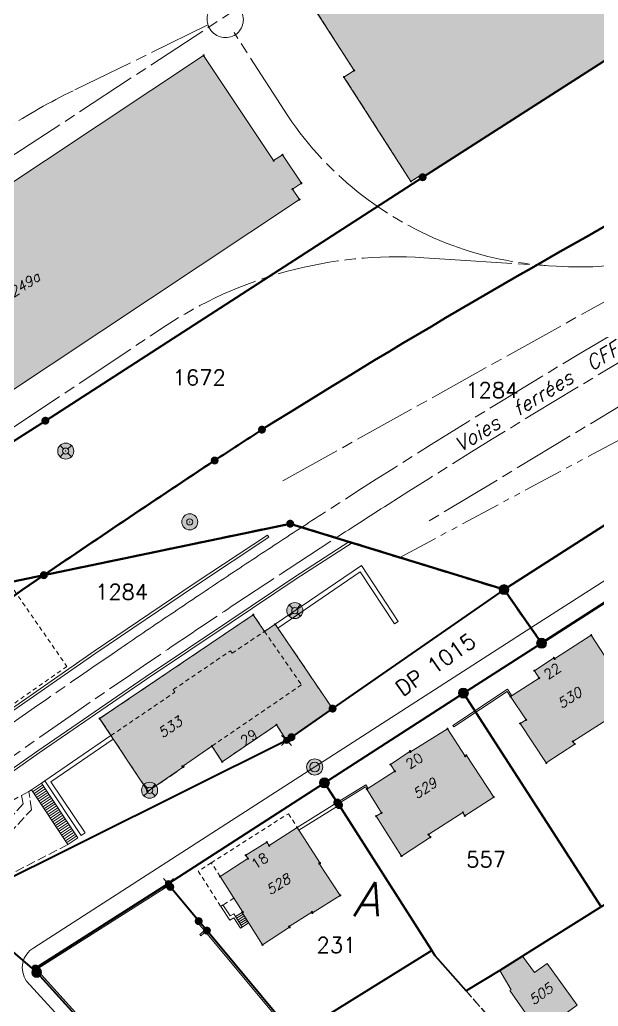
# Model space of a CAD drawing. Header units: metres. Extents: x 2513914 to 2544706, y 1140005 to 1171926.
# Drawn here: x 2515341.6 to 2515435, y 1146264.2 to 1146423.7 of the extents above; entities that cross this region are included whole.
import ezdxf
from ezdxf.enums import TextEntityAlignment as Align

# ---------------------------------------------------------------- set-up
doc = ezdxf.new("R2010")
doc.units = ezdxf.units.M
for name, pattern in [('MO_G', [2.5, 1.5, -1]), ('MO_I', [2, 1.5, -0.5]), ('MO_J', [1.2, 0.7, -0.5]), ('MO_L', [13.8, 10, -1, 1.8, -1]), ('MO_M', [11.5, 6.5, -1, 1, -1, 1, -1])]:
    doc.linetypes.add(name, pattern=pattern)
for name, color, linetype, lineweight in [('MO_AD_NO_POLICE', 7, 'Continuous', 20), ('MO_BF', 7, 'Continuous', 40), ('MO_BF_IMMEUBLE', 7, 'Continuous', 40), ('MO_BF_NUMERO', 7, 'Continuous', 40), ('MO_BF_PTS', 7, 'Continuous', 20), ('MO_CS_BAT', 7, 'Continuous', 20), ('MO_CS_BAT_DES', 7, 'Continuous', 20), ('MO_CS_BAT_NUM', 7, 'Continuous', 20), ('MO_CS_PTS', 7, 'Continuous', 20), ('MO_CS_RD_CHFER', 7, 'MO_I', 20), ('MO_CS_RD_ROUTE', 7, 'MO_I', 20), ('MO_CS_SV_CHAMP', 7, 'MO_I', 20), ('MO_CS_SV_JARDIN', 7, 'MO_I', 20), ('MO_NO_LIEU_DIT', 7, 'Continuous', 40), ('MO_ODL_BAT_DETAIL', 7, 'MO_J', 20), ('MO_ODL_CHAUSSEE_AV', 7, 'Continuous', 20), ('MO_ODL_COUVERT', 7, 'MO_J', 20), ('MO_ODL_ESCALIER', 7, 'Continuous', 20), ('MO_ODL_LIGNEHT', 7, 'MO_M', 20), ('MO_ODL_MUR', 7, 'Continuous', 20), ('MO_ODL_NOM', 7, 'Continuous', 20), ('MO_ODL_NOM_DE', 7, 'Continuous', 20), ('MO_ODL_QUAI_AV', 7, 'Continuous', 20), ('MO_ODL_SENTIER_AV', 7, 'MO_I', 20), ('MO_ODL_VOIEFERREE', 7, 'MO_L', 20), ('MO_PFP3', 7, 'Continuous', 20), ('MO_RPL', 7, 'MO_G', 40)]:
    doc.layers.add(name, color=color, linetype=linetype, lineweight=lineweight)
for name, color, linetype, lineweight, true_color in [('MO_BF_PTS_CA', 7, 'Continuous', 18, 0xffffff), ('MO_CS_BAT_HACH', 7, 'Continuous', 20, 0xa0a0a0), ('MO_PFP3_CA', 7, 'Continuous', 18, 0xffffff), ('MO_RPL_CA', 7, 'Continuous', 50, 0xffffff)]:
    doc.layers.add(name, color=color, linetype=linetype, lineweight=lineweight, true_color=true_color)
doc.styles.get("Standard").update_dxf_attribs({"font": 'simplex.shx'})

# ---------------------------------------------------------------- blocks, each defined once
blk = doc.blocks.new('AD')
at = {"layer": 'MO_AD_NO_POLICE'}
blk.add_attdef('NUMERO', text='', height=0.0016, dxfattribs=at).set_placement((0, 0), align=Align.MIDDLE_CENTER)
blk = doc.blocks.new('B_CS_BAT')
at = {"layer": 'MO_CS_BAT_DES', "oblique": 15, "flags": 1}
blk.add_attdef('DESIGNATION', text='', height=0.0016, dxfattribs=at).set_placement((0.00143, -0.00113), align=Align.MIDDLE_CENTER)
at = {"layer": 'MO_CS_BAT_NUM', "oblique": 15}
blk.add_attdef('NUMERO', text='', height=0.0016, dxfattribs=at).set_placement((0.00143, 0.00088), align=Align.MIDDLE_CENTER)
blk = doc.blocks.new('B_NO_LIEUDIT')
at = {"layer": 'MO_NO_LIEU_DIT', "oblique": 15}
blk.add_attdef('NOM', text='', height=0.0055, dxfattribs=at).set_placement((0, -0.00184), align=Align.BOTTOM_LEFT)
at = {"layer": 'MO_NO_LIEU_DIT', "oblique": 15, "flags": 1}
blk.add_attdef('NOMOBJET_DE', text='', height=0.0018, dxfattribs=at).set_placement((0, -0.00461), align=Align.MIDDLE_CENTER)
blk = doc.blocks.new('B_ODL_NOM')
at = {"layer": 'MO_ODL_NOM', "oblique": 15}
blk.add_attdef('NOM', text='', height=0.0023, dxfattribs=at).set_placement((0.00001, -0.00083), align=Align.BOTTOM_LEFT)
at = {"layer": 'MO_ODL_NOM_DE', "flags": 1}
blk.add_attdef('NOMOBJET_DE', text='', height=0.0018, dxfattribs=at).set_placement((0.00001, -0.00284), align=Align.MIDDLE_CENTER)
blk = doc.blocks.new('IMMEUBLE_NUM')
at = {"layer": 'MO_BF_IMMEUBLE', "flags": 1}
blk.add_attdef('IDENTDN', (-0.00003, 0.00289), '', height=0.0025, dxfattribs=at)
at = {"layer": 'MO_BF_NUMERO'}
blk.add_attdef('NUMERO', (-0.00003, -0.00011), '', height=0.0025, dxfattribs=at)
blk = doc.blocks.new('PFP3_BORNE')
at = {"layer": 'MO_PFP3_CA'}
h = blk.add_hatch(color=256, dxfattribs=at)
edge = h.paths.add_edge_path()
edge.add_arc((0, 0), 0.0013, 0, 360)
at = {"layer": 'MO_BF_PTS'}
blk.add_point((0, 0), dxfattribs=at)
at = {"layer": 'MO_PFP3', "linetype": 'Continuous'}
for radius in [0.0013, 0.0008]:
    blk.add_circle((0, 0), radius, dxfattribs=at)
blk = doc.blocks.new('PFP3_CHEVILLE')
at = {"layer": 'MO_PFP3_CA'}
h = blk.add_hatch(color=256, dxfattribs=at)
edge = h.paths.add_edge_path()
edge.add_arc((0, 0), 0.0013, 0, 360)
at = {"layer": 'MO_PFP3', "linetype": 'Continuous'}
for radius in [0.0013, 0.0005]:
    blk.add_circle((0, 0), radius, dxfattribs=at)
blk.add_point((0, 0), dxfattribs=at)
at = {"layer": 'MO_PFP3_CA'}
blk.add_circle((0, 0), 0.0005, dxfattribs=at)
blk = doc.blocks.new('PFP3_CROIX')
at = {"layer": 'MO_PFP3_CA'}
h = blk.add_hatch(color=256, dxfattribs=at)
edge = h.paths.add_edge_path()
edge.add_arc((0, 0), 0.0013, 0, 360)
at = {"layer": 'MO_BF_PTS', "linetype": 'Continuous'}
blk.add_point((0, 0), dxfattribs=at)
at = {"layer": 'MO_PFP3', "linetype": 'Continuous'}
for p, q in [((-0.00092, 0.00092), (-0.00035, 0.00035)), ((-0.00092, 0.00092), (-0.00035, 0.00035)), ((0.00035, 0.00035), (0.00092, 0.00092)), ((0.00035, 0.00035), (0.00081, 0.00081)), ((-0.00092, -0.00092), (-0.00035, -0.00035)), ((0.00035, -0.00035), (0.00092, -0.00092))]:
    blk.add_line(p, q, dxfattribs=at)
for radius in [0.0013, 0.0005]:
    blk.add_circle((0, 0), radius, dxfattribs=at)
at = {"layer": 'MO_PFP3_CA'}
blk.add_circle((0, 0), 0.0005, dxfattribs=at)
blk = doc.blocks.new('PTS_BF_BORNE')
at = {"layer": 'MO_BF_PTS_CA'}
h = blk.add_hatch(color=256, dxfattribs=at)
edge = h.paths.add_edge_path()
edge.add_arc((0, 0), 0.0008, 0, 360)
at = {"layer": 'MO_BF_PTS', "linetype": 'Continuous'}
blk.add_circle((0, 0), 0.0008, dxfattribs=at)
blk.add_point((0, 0), dxfattribs=at)
blk = doc.blocks.new('PTS_BF_CHEVILLE')
at = {"layer": 'MO_BF_PTS_CA'}
h = blk.add_hatch(color=256, dxfattribs=at)
edge = h.paths.add_edge_path()
edge.add_arc((0, 0), 0.0005, 0, 360)
at = {"layer": 'MO_BF_PTS', "linetype": 'Continuous'}
blk.add_circle((0, 0), 0.0005, dxfattribs=at)
blk.add_point((0, 0), dxfattribs=at)
blk = doc.blocks.new('PTS_BF_CROIX')
at = {"layer": 'MO_BF_PTS_CA'}
h = blk.add_hatch(color=256, dxfattribs=at)
edge = h.paths.add_edge_path()
edge.add_arc((0, 0), 0.0005, 0, 360)
at = {"layer": 'MO_BF_PTS', "linetype": 'Continuous'}
for p, q in [((-0.00081, 0.00081), (-0.00035, 0.00035)), ((0.00035, 0.00035), (0.00081, 0.00081)), ((-0.00081, -0.00081), (-0.00035, -0.00035)), ((0.00035, -0.00035), (0.00081, -0.00081))]:
    blk.add_line(p, q, dxfattribs=at)
blk.add_circle((0, 0), 0.0005, dxfattribs=at)
blk.add_point((0, 0), dxfattribs=at)
blk = doc.blocks.new('PTS_BF_NON_MATE_DEFINI')
at = {"layer": 'MO_BF_PTS_CA'}
h = blk.add_hatch(color=256, dxfattribs=at)
edge = h.paths.add_edge_path()
edge.add_arc((0, 0), 0.00065, 0, 360)
at = {"layer": 'MO_BF_PTS', "linetype": 'Continuous'}
for radius in [0.00015, 0.0001, 0.00005]:
    blk.add_circle((0, 0), radius, dxfattribs=at)
blk.add_point((0, 0), dxfattribs=at)
blk = doc.blocks.new('PTS_BF_NON_MATE_NONDEFINI')
at = {"layer": 'MO_BF_PTS_CA'}
h = blk.add_hatch(color=256, dxfattribs=at)
edge = h.paths.add_edge_path()
edge.add_arc((0, 0), 0.00065, 0, 360)
at = {"layer": 'MO_BF_PTS', "linetype": 'Continuous'}
blk.add_circle((0, 0), 0.0001, dxfattribs=at)
blk.add_point((0, 0), dxfattribs=at)
blk = doc.blocks.new('PTS_CS')
at = {"layer": 'MO_CS_PTS', "linetype": 'Continuous'}
blk.add_circle((0, 0), 0.0001, dxfattribs=at)
at = {"layer": 'MO_CS_PTS'}
blk.add_point((0, 0), dxfattribs=at)

msp = doc.modelspace()

# ---------------------------------------------------------------- hatches: boundary and pattern name
at = {"layer": 'MO_CS_BAT_HACH'}
for points in [[(2515395.6, 1146415.51), (2515393.95, 1146414.46), (2515404.77, 1146397.59), (2515406.41, 1146398.64), (2515406.66, 1146398.26), (2515444.94, 1146422.77), (2515432.09, 1146458.66), (2515387.57, 1146428.04)], [(2515386.76, 1146394.66), (2515385.65, 1146396.35), (2515387.06, 1146397.28), (2515384, 1146401.89), (2515382.59, 1146400.94), (2515371.28, 1146417.96), (2515328.68, 1146389.65), (2515328.39, 1146390.09), (2515321.14, 1146385.27), (2515321.44, 1146384.82), (2515307.04, 1146375.25), (2515322.53, 1146351.97)], [(2515420.85, 1146314.29), (2515425.48, 1146317.26), (2515424.7, 1146318.45), (2515427.87, 1146320.53), (2515427.97, 1146320.36), (2515433.88, 1146324.22), (2515436.76, 1146319.74), (2515436.91, 1146319.86), (2515441.36, 1146313.23), (2515436.68, 1146310.15), (2515436.41, 1146310.54), (2515430.92, 1146307.01), (2515431.22, 1146306.6), (2515426.63, 1146303.55), (2515422.39, 1146309.92), (2515423.37, 1146310.51)], [(2515418.13, 1146298.03), (2515413.47, 1146295.01), (2515413.14, 1146295.55), (2515407.62, 1146291.97), (2515407.9, 1146291.54), (2515403.23, 1146288.49), (2515399.14, 1146294.92), (2515400.03, 1146295.47), (2515397.63, 1146299.3), (2515402.18, 1146302.19), (2515401.44, 1146303.3), (2515404.62, 1146305.46), (2515404.68, 1146305.32), (2515410.68, 1146309.08), (2515413.51, 1146304.65), (2515413.72, 1146304.77)], [(2515393.35, 1146282.12), (2515388.85, 1146279.29), (2515388.78, 1146279.43), (2515385.09, 1146277.1), (2515385.17, 1146276.97), (2515380.77, 1146274.14), (2515377.49, 1146279.36), (2515377.62, 1146279.4), (2515373.94, 1146285.17), (2515378.44, 1146288.07), (2515378.07, 1146288.62), (2515381.49, 1146290.74), (2515381.88, 1146290.17), (2515386.4, 1146293.09), (2515390.08, 1146287.34), (2515389.96, 1146287.3)], [(2515419.14, 1146269.99), (2515422.78, 1146272.28), (2515424.73, 1146269.64), (2515426.79, 1146271.11), (2515431.63, 1146264.37), (2515428.17, 1146261.88), (2515428.87, 1146260.87), (2515426.2, 1146258.93), (2515420.73, 1146266.73), (2515420.93, 1146266.87)]]:
    msp.add_hatch(color=256, dxfattribs=at).paths.add_polyline_path(points)
h = msp.add_hatch(color=256, dxfattribs=at)
edge = h.paths.add_edge_path()
edge.add_line((2515384.68, 1146307.18), (2515383.05, 1146309.69))
edge.add_line((2515383.05, 1146309.69), (2515374.28, 1146303.75))
edge.add_line((2515374.28, 1146303.75), (2515372.62, 1146306.27))
edge.add_line((2515372.62, 1146306.27), (2515367.85, 1146302.98))
edge.add_line((2515367.85, 1146302.98), (2515368.02, 1146302.89))
edge.add_line((2515368.02, 1146302.89), (2515362.55, 1146299.13))
edge.add_line((2515362.55, 1146299.13), (2515362.29, 1146298.99))
edge.add_line((2515362.29, 1146298.99), (2515354.48, 1146310.72))
edge.add_line((2515354.48, 1146310.72), (2515379.29, 1146327.51))
edge.add_line((2515379.29, 1146327.51), (2515381.1, 1146324.82))
edge.add_line((2515381.1, 1146324.82), (2515382.85, 1146325.96))
edge.add_line((2515382.85, 1146325.96), (2515392.11, 1146312.33))
edge.add_line((2515392.11, 1146312.33), (2515385.46, 1146307.71))
edge.add_arc((2515385.02, 1146307.52), 0.48, -134.91, 23.3012, ccw=False)
edge.add_line((2515384.68, 1146307.18), (2515384.68, 1146307.18))

# ---------------------------------------------------------------- linework, layer by layer
at = {"layer": 'MO_BF', "flags": 128}
for points in [[(2515300.28, 1146301.78), (2515278.89, 1146315.18), (2515281.41, 1146317.1), (2515287.59, 1146321.81), (2515345.71, 1146358.89), (2515406.66, 1146398.26), (2515444.94, 1146422.77), (2515453.01, 1146402.69), (2515454.56, 1146400.48, 0.016294), (2515380.7, 1146357.44, 0.001277), (2515373.06, 1146352.45, 0.004422), (2515345.47, 1146333.91, 0.006118), (2515307.67, 1146307.33, 0.001689)], [(2515419.8, 1146331.58), (2515392.11, 1146312.33), (2515385.46, 1146307.71, -0.825886), (2515384.68, 1146307.18), (2515335.43, 1146282.65), (2515330.38, 1146281.65), (2515344.31, 1146269.66), (2515344.1, 1146270.36), (2515365.6, 1146284.04), (2515390.79, 1146300.32), (2515413.24, 1146314.83), (2515425.87, 1146322.91)]]:
    msp.add_lwpolyline(points, format="xyb", close=True, dxfattribs=at)
for points in [[(2515287.59, 1146321.81), (2515345.71, 1146358.89), (2515406.66, 1146398.26), (2515444.94, 1146422.77)], [(2515336.32, 1146261.57), (2515322, 1146277.33), (2515330.38, 1146281.65), (2515344.31, 1146269.66), (2515353.95, 1146258.97)]]:
    msp.add_lwpolyline(points, dxfattribs=at)
msp.add_lwpolyline([(2515461.32, 1146358.2), (2515419.8, 1146331.58), (2515392.11, 1146312.33), (2515385.46, 1146307.71, -0.825886), (2515384.68, 1146307.18), (2515335.43, 1146282.65), (2515330.38, 1146281.65), (2515329.83, 1146281.76), (2515320.58, 1146287.12), (2515320.39, 1146286.96), (2515312.85, 1146292.46), (2515312.98, 1146292.68), (2515306.28, 1146298.02), (2515300.28, 1146301.78, -0.001689), (2515307.67, 1146307.33, -0.006118), (2515345.47, 1146333.91, -0.004422), (2515373.06, 1146352.45, -0.001277), (2515380.7, 1146357.44, -0.016294), (2515454.56, 1146400.48)], format="xyb", dxfattribs=at)
for points in [[(2515470.53, 1146366.43), (2515472.31, 1146347.23), (2515467.09, 1146349.37), (2515438.2, 1146330.83), (2515425.87, 1146322.91), (2515419.8, 1146331.58), (2515461.32, 1146358.2)], [(2515438.2, 1146330.83), (2515460.69, 1146295.81), (2515449.91, 1146289.12), (2515435.51, 1146280.25), (2515413.24, 1146314.83), (2515425.87, 1146322.91)], [(2515427.43, 1146275.21), (2515422.78, 1146272.28), (2515419.14, 1146269.99), (2515413.67, 1146266.67), (2515408.69, 1146272.34), (2515408.16, 1146273.21), (2515393.15, 1146296.73), (2515392.87, 1146297.15), (2515390.79, 1146300.32), (2515413.24, 1146314.83), (2515435.51, 1146280.25)], [(2515408.16, 1146273.21), (2515388.09, 1146260.76), (2515386.57, 1146258.54), (2515385.09, 1146260.44), (2515371.8, 1146276.43), (2515370.48, 1146277.96), (2515365.89, 1146283.5), (2515365.6, 1146284.04), (2515390.79, 1146300.32), (2515392.87, 1146297.15), (2515393.15, 1146296.73)], [(2515371.8, 1146276.43), (2515370.48, 1146277.96), (2515365.89, 1146283.5), (2515365.6, 1146284.04), (2515344.1, 1146270.36), (2515344.31, 1146269.66), (2515353.95, 1146258.97), (2515354.61, 1146258.24), (2515364.28, 1146247.55), (2515365.92, 1146245.73), (2515386.57, 1146258.54), (2515385.09, 1146260.44)]]:
    msp.add_lwpolyline(points, close=True, dxfattribs=at)
at = {"layer": 'MO_CS_BAT', "flags": 128}
for points in [[(2515395.6, 1146415.51), (2515393.95, 1146414.46), (2515404.77, 1146397.59), (2515406.41, 1146398.64), (2515406.66, 1146398.26), (2515444.94, 1146422.77), (2515432.09, 1146458.66), (2515387.57, 1146428.04)], [(2515386.76, 1146394.66), (2515385.65, 1146396.35), (2515387.06, 1146397.28), (2515384, 1146401.89), (2515382.59, 1146400.94), (2515371.28, 1146417.96), (2515328.68, 1146389.65), (2515328.39, 1146390.09), (2515321.14, 1146385.27), (2515321.44, 1146384.82), (2515307.04, 1146375.25), (2515322.53, 1146351.97)], [(2515420.85, 1146314.29), (2515425.48, 1146317.26), (2515424.7, 1146318.45), (2515427.87, 1146320.53), (2515427.97, 1146320.36), (2515433.88, 1146324.22), (2515436.76, 1146319.74), (2515436.91, 1146319.86), (2515441.36, 1146313.23), (2515436.68, 1146310.15), (2515436.41, 1146310.54), (2515430.92, 1146307.01), (2515431.22, 1146306.6), (2515426.63, 1146303.55), (2515422.39, 1146309.92), (2515423.37, 1146310.51)], [(2515418.13, 1146298.03), (2515413.47, 1146295.01), (2515413.14, 1146295.55), (2515407.62, 1146291.97), (2515407.9, 1146291.54), (2515403.23, 1146288.49), (2515399.14, 1146294.92), (2515400.03, 1146295.47), (2515397.63, 1146299.3), (2515402.18, 1146302.19), (2515401.44, 1146303.3), (2515404.62, 1146305.46), (2515404.68, 1146305.32), (2515410.68, 1146309.08), (2515413.51, 1146304.65), (2515413.72, 1146304.77)], [(2515393.35, 1146282.12), (2515388.85, 1146279.29), (2515388.78, 1146279.43), (2515385.09, 1146277.1), (2515385.17, 1146276.97), (2515380.77, 1146274.14), (2515377.49, 1146279.36), (2515377.62, 1146279.4), (2515373.94, 1146285.17), (2515378.44, 1146288.07), (2515378.07, 1146288.62), (2515381.49, 1146290.74), (2515381.88, 1146290.17), (2515386.4, 1146293.09), (2515390.08, 1146287.34), (2515389.96, 1146287.3)], [(2515419.14, 1146269.99), (2515422.78, 1146272.28), (2515424.73, 1146269.64), (2515426.79, 1146271.11), (2515431.63, 1146264.37), (2515428.17, 1146261.88), (2515428.87, 1146260.87), (2515426.2, 1146258.93), (2515420.73, 1146266.73), (2515420.93, 1146266.87)]]:
    msp.add_lwpolyline(points, close=True, dxfattribs=at)
msp.add_lwpolyline([(2515384.68, 1146307.18), (2515383.05, 1146309.69), (2515374.28, 1146303.75), (2515372.62, 1146306.27), (2515367.85, 1146302.98), (2515368.02, 1146302.89), (2515362.55, 1146299.13), (2515362.29, 1146298.99), (2515354.48, 1146310.72), (2515379.29, 1146327.51), (2515381.1, 1146324.82), (2515382.85, 1146325.96), (2515392.11, 1146312.33), (2515385.46, 1146307.71, -0.825886), (2515384.68, 1146307.18)], format="xyb", close=True, dxfattribs=at)
at = {"layer": 'MO_CS_RD_CHFER', "flags": 128}
for points in [[(2515345.47, 1146333.91), (2515385.26, 1146342.23), (2515419.8, 1146331.58), (2515461.32, 1146358.2), (2515470.53, 1146366.43), (2515470.78, 1146366.91), (2515471.66, 1146368.56), (2515471.9, 1146369.48), (2515471.69, 1146370.32), (2515468.28, 1146378.15), (2515468.62, 1146378.34), (2515460, 1146393.69), (2515459.52, 1146393.38), (2515454.6, 1146400.44), (2515453.01, 1146402.69), (2515444.94, 1146422.77), (2515406.66, 1146398.26), (2515345.71, 1146358.89), (2515314.05, 1146338.69), (2515287.59, 1146321.81)], [(2515278.89, 1146315.18), (2515300.28, 1146301.78), (2515306.28, 1146298.02), (2515312.98, 1146292.68), (2515312.85, 1146292.46), (2515320.39, 1146286.96), (2515320.58, 1146287.12), (2515329.83, 1146281.76), (2515330.38, 1146281.65), (2515335.43, 1146282.65), (2515384.68, 1146307.18), (2515383.05, 1146309.69), (2515374.28, 1146303.75), (2515372.62, 1146306.27), (2515367.85, 1146302.98), (2515368.02, 1146302.89), (2515362.55, 1146299.13), (2515362.29, 1146298.99), (2515354.48, 1146310.72), (2515379.29, 1146327.51), (2515381.1, 1146324.82), (2515382.85, 1146325.96), (2515392.11, 1146312.33), (2515419.8, 1146331.58), (2515385.26, 1146342.23), (2515345.47, 1146333.91), (2515287.59, 1146321.81), (2515281.41, 1146317.1)]]:
    msp.add_lwpolyline(points, close=True, dxfattribs=at)
at = {"layer": 'MO_CS_RD_ROUTE', "flags": 128}
msp.add_lwpolyline([(2515467.09, 1146349.37), (2515472.31, 1146347.23), (2515483.08, 1146333.13), (2515481.75, 1146352.22), (2515481.32, 1146358.31), (2515480.85, 1146365.13), (2515477.44, 1146373.48), (2515476.58, 1146374.75), (2515472.49, 1146380.47), (2515472.14, 1146380.25), (2515463.53, 1146395.67), (2515464.05, 1146395.92), (2515461.67, 1146401.38), (2515456.26, 1146415.33), (2515451.6, 1146427.34), (2515445.72, 1146442.13), (2515444.43, 1146445.37), (2515428.41, 1146485.66), (2515427.36, 1146487.98), (2515423.61, 1146497.26), (2515421.92, 1146502.54), (2515421.53, 1146504.7), (2515421.76, 1146507.12), (2515422.87, 1146509.12), (2515424.39, 1146510.33), (2515455.09, 1146527.48), (2515463.49, 1146531.91), (2515463.28, 1146543.17), (2515458.77, 1146537.18), (2515450.78, 1146532.34), (2515425.09, 1146516.53), (2515424.46, 1146516.08), (2515411.38, 1146509.1), (2515412.78, 1146501.07), (2515428.15, 1146470.31), (2515432.09, 1146458.66), (2515444.94, 1146422.77), (2515453.01, 1146402.69), (2515454.6, 1146400.44), (2515459.52, 1146393.38), (2515460, 1146393.69), (2515468.62, 1146378.34), (2515468.28, 1146378.15), (2515471.69, 1146370.32), (2515471.9, 1146369.48), (2515471.66, 1146368.56), (2515470.78, 1146366.91), (2515470.53, 1146366.43), (2515461.32, 1146358.2), (2515419.8, 1146331.58), (2515425.87, 1146322.91), (2515438.2, 1146330.83)], close=True, dxfattribs=at)
msp.add_lwpolyline([(2515480.85, 1146308.21), (2515481.43, 1146306.24), (2515486.7, 1146281.94), (2515490.62, 1146272.81), (2515490.63, 1146271.41), (2515489.67, 1146270.34), (2515481.12, 1146266.01), (2515480.27, 1146265.58), (2515470.52, 1146260.65), (2515461.11, 1146255.8), (2515458.37, 1146254.49), (2515447.51, 1146248.86), (2515435.02, 1146242.56), (2515406.65, 1146228.03), (2515387.25, 1146218.2), (2515385.35, 1146217.19), (2515383.56, 1146217.84), (2515379.3, 1146226.85), (2515375.17, 1146233.82), (2515370.91, 1146239.83), (2515367.71, 1146243.7), (2515365.92, 1146245.73), (2515364.28, 1146247.55), (2515354.61, 1146258.24), (2515353.95, 1146258.97), (2515344.31, 1146269.66), (2515344.1, 1146270.36), (2515365.6, 1146284.04), (2515390.79, 1146300.32), (2515413.24, 1146314.83), (2515425.87, 1146322.91), (2515419.8, 1146331.58), (2515392.11, 1146312.33), (2515385.46, 1146307.71, -0.825886), (2515384.68, 1146307.18), (2515335.43, 1146282.65), (2515330.38, 1146281.65), (2515322, 1146277.33), (2515335.08, 1146262.93), (2515336.32, 1146261.57), (2515338.17, 1146259.52), (2515339.56, 1146257.99), (2515340.61, 1146256.82), (2515343.21, 1146254.06), (2515345.64, 1146251.4), (2515350.08, 1146246.61), (2515356.05, 1146239.84), (2515361.38, 1146233.32), (2515361.93, 1146232.64), (2515362.59, 1146231.66), (2515364.02, 1146229.7), (2515367.32, 1146225.16), (2515367.93, 1146224.05), (2515371.63, 1146217.25), (2515375.19, 1146209.1), (2515379.62, 1146197.79), (2515380.05, 1146196.68), (2515380.35, 1146195.92), (2515383, 1146189.16), (2515386.71, 1146179.67), (2515386.82, 1146179.4), (2515387.16, 1146178.11), (2515387.46, 1146176.97), (2515388.08, 1146174.09), (2515388.31, 1146170.98), (2515387.93, 1146170.91), (2515387.74, 1146166.31), (2515382.78, 1146156.9), (2515377.17, 1146144.6), (2515372.15, 1146129.09), (2515366.54, 1146114.05), (2515364.52, 1146108.26), (2515364.01, 1146108.38), (2515362.65, 1146105.18), (2515376.54, 1146099.36), (2515376.08, 1146103.29), (2515378.01, 1146108.82), (2515376.41, 1146109.68), (2515374.7, 1146110.58), (2515373.64, 1146122.82), (2515374.53, 1146125.2), (2515375.29, 1146126.6), (2515377.69, 1146130.99), (2515379.59, 1146134.43), (2515385.67, 1146145.14), (2515386.93, 1146147.36), (2515389.61, 1146152.09), (2515391.85, 1146153.57), (2515395.78, 1146154.42), (2515399.29, 1146154.97), (2515403.86, 1146155.27), (2515406.93, 1146155.13), (2515408.31, 1146155.14), (2515410.73, 1146154.82), (2515415.03, 1146154.2), (2515415.64, 1146154.78), (2515422.3, 1146153.99), (2515422.95, 1146153.86), (2515441.54, 1146150.11), (2515515.1, 1146139.16), (2515522.35, 1146154.47), (2515485.42, 1146160.18), (2515480.86, 1146169.31), (2515480.4, 1146170.07), (2515478.07, 1146174.57), (2515479.58, 1146178.73), (2515500.44, 1146189.47), (2515503.48, 1146191.1), (2515510.24, 1146199.59), (2515490.72, 1146189.5), (2515471.09, 1146179.53), (2515479.51, 1146163.32), (2515479.32, 1146162), (2515478.35, 1146161.17), (2515461.94, 1146163.32), (2515460.13, 1146163.58), (2515445.82, 1146165.5, -0.03843), (2515431.46, 1146169.21, -0.019321), (2515424.52, 1146171.89, -0.025291), (2515417.71, 1146175.59, -0.023411), (2515411.74, 1146179.62, -0.023462), (2515406.18, 1146184.2, -0.023689), (2515401.02, 1146189.34, -0.021438), (2515396.46, 1146195.04, -0.019275), (2515392.82, 1146200.43), (2515388.77, 1146207.45, -0.023677), (2515387.99, 1146209.3, -0.164596), (2515388.26, 1146211.25, -0.155135), (2515389.55, 1146212.59), (2515394.51, 1146215.03), (2515395.76, 1146215.66), (2515400.8, 1146218.16), (2515406.02, 1146220.83), (2515407.13, 1146221.45), (2515415.34, 1146225.6), (2515435.6, 1146236.06), (2515438.33, 1146237.47), (2515440.81, 1146238.76), (2515452.11, 1146244.45), (2515454.2, 1146245.54), (2515458.65, 1146247.75), (2515462.39, 1146249.77), (2515463.75, 1146250.43), (2515476.51, 1146256.9), (2515490.48, 1146264.11), (2515493.42, 1146263.35), (2515508.38, 1146242.36), (2515511.59, 1146239.18), (2515511.37, 1146237.34), (2515491.62, 1146227.32), (2515473.75, 1146218.2), (2515455.92, 1146209.11), (2515457.55, 1146205.94), (2515460.04, 1146207.27), (2515477.12, 1146216), (2515496.7, 1146226.02), (2515513.5, 1146234.52), (2515519.89, 1146244.85), (2515517.07, 1146247.91), (2515513.03, 1146253), (2515510.22, 1146256.81), (2515505.66, 1146263.34), (2515504.87, 1146264.56), (2515502.13, 1146268.76), (2515500.8, 1146270.81), (2515493.91, 1146284.81), (2515486.36, 1146318.48), (2515483.08, 1146333.13), (2515472.31, 1146347.23), (2515476.86, 1146324.16)], format="xyb", close=True, dxfattribs=at)
at = {"layer": 'MO_CS_SV_CHAMP', "flags": 128}
msp.add_lwpolyline([(2515370.91, 1146239.83), (2515375.17, 1146233.82), (2515379.3, 1146226.85), (2515383.56, 1146217.84), (2515385.35, 1146217.19), (2515387.25, 1146218.2), (2515406.65, 1146228.03), (2515435.02, 1146242.56), (2515413.67, 1146266.67), (2515408.69, 1146272.34), (2515408.16, 1146273.21), (2515388.09, 1146260.76), (2515386.57, 1146258.54), (2515365.92, 1146245.73), (2515367.71, 1146243.7)], close=True, dxfattribs=at)
at = {"layer": 'MO_CS_SV_JARDIN', "flags": 128}
msp.add_lwpolyline([(2515187.54, 1146481.53), (2515197.92, 1146493.83), (2515231.08, 1146526.04), (2515247.23, 1146539.21), (2515248.77, 1146540.47), (2515281.2, 1146571.86, -0.130553), (2515291.11, 1146574.44), (2515325.37, 1146579.34, -0.288958), (2515336.43, 1146572.93), (2515352.12, 1146539.52), (2515353.16, 1146537.84), (2515354.52, 1146535.63), (2515365.56, 1146543.03), (2515371.66, 1146546.66), (2515378.16, 1146549.52), (2515408.03, 1146556.96), (2515439.13, 1146564.38), (2515458.77, 1146569.1), (2515461.78, 1146567.8), (2515463.48, 1146565.06), (2515463.28, 1146543.17), (2515458.77, 1146537.18), (2515450.78, 1146532.34), (2515425.09, 1146516.53), (2515424.46, 1146516.08), (2515411.38, 1146509.1), (2515412.78, 1146501.07), (2515428.15, 1146470.31), (2515432.09, 1146458.66), (2515387.57, 1146428.04), (2515395.6, 1146415.51), (2515393.95, 1146414.46), (2515404.77, 1146397.59), (2515406.41, 1146398.64), (2515406.66, 1146398.26), (2515345.71, 1146358.89), (2515314.05, 1146338.69), (2515305.16, 1146352.06), (2515295.74, 1146366.25), (2515293.86, 1146364.92), (2515294.2, 1146364.53), (2515278.77, 1146353.54), (2515260.41, 1146340.77), (2515261.76, 1146338.7), (2515262.99, 1146339.52), (2515266.21, 1146334.68), (2515265.89, 1146332.49), (2515261.22, 1146329.3), (2515261.04, 1146329.11), (2515252.81, 1146335.99), (2515244.74, 1146343.3), (2515237.32, 1146351.26), (2515222.78, 1146371.65), (2515196.49, 1146410.9), (2515197.22, 1146418.52), (2515203.67, 1146424.85), (2515185.81, 1146454.44), (2515183.82, 1146461.77), (2515183.95, 1146471.95)], format="xyb", close=True, dxfattribs=at)
msp.add_lwpolyline([(2515480.85, 1146308.21), (2515481.43, 1146306.24), (2515486.7, 1146281.94), (2515490.62, 1146272.81), (2515490.63, 1146271.41), (2515489.67, 1146270.34), (2515481.12, 1146266.01), (2515480.27, 1146265.58), (2515470.52, 1146260.65), (2515461.11, 1146255.8), (2515458.37, 1146254.49), (2515447.51, 1146248.86), (2515435.02, 1146242.56), (2515413.67, 1146266.67), (2515408.69, 1146272.34), (2515408.16, 1146273.21), (2515388.09, 1146260.76), (2515386.57, 1146258.54), (2515365.92, 1146245.73), (2515364.28, 1146247.55), (2515354.61, 1146258.24), (2515353.95, 1146258.97), (2515344.31, 1146269.66), (2515344.1, 1146270.36), (2515365.6, 1146284.04), (2515390.79, 1146300.32), (2515413.24, 1146314.83), (2515425.87, 1146322.91), (2515438.2, 1146330.83), (2515460.69, 1146295.81), (2515476.3, 1146305.4), (2515478.9, 1146307)], close=True, dxfattribs=at)
at = {"layer": 'MO_ODL_BAT_DETAIL'}
for points in [[(2515356.31, 1146307.97), (2515366.65, 1146315), (2515366.38, 1146315.4), (2515375.62, 1146321.68), (2515375.89, 1146321.28), (2515381.1, 1146324.82), (2515387.09, 1146316.18), (2515372.62, 1146306.27)], [(2515372.51, 1146287.41), (2515384.97, 1146295.33), (2515386.4, 1146293.09)], [(2515373.94, 1146285.17), (2515372.51, 1146287.41), (2515370.4, 1146286.06), (2515374.04, 1146280.35)], [(2515376.15, 1146281.7), (2515374.4, 1146280.58)]]:
    msp.add_lwpolyline(points, dxfattribs=at)
at = {"layer": 'MO_ODL_CHAUSSEE_AV'}
for points in [[(2515465.45, 1146351.88), (2515424.15, 1146325.37)], [(2515343.83, 1146273.65), (2515389.22, 1146302.89), (2515424.15, 1146325.37)], [(2515364.41, 1146244.42), (2515342.68, 1146268.28)]]:
    msp.add_lwpolyline(points, dxfattribs=at)
msp.add_lwpolyline([(2515343.83, 1146273.65, 0.440926), (2515342.68, 1146268.28)], format="xyb", dxfattribs=at)
at = {"layer": 'MO_ODL_COUVERT'}
msp.add_lwpolyline([(2515310.56, 1146313.62), (2515325.04, 1146323.72), (2515325.82, 1146322.57), (2515339.98, 1146332.45), (2515349.19, 1146319.15), (2515320.69, 1146299.17), (2515310.56, 1146313.62)], dxfattribs=at)
at = {"layer": 'MO_ODL_ESCALIER'}
for points in [[(2515345.07, 1146300.27), (2515343.45, 1146299.18)], [(2515345.07, 1146300.27), (2515350.98, 1146291.44)], [(2515343.45, 1146299.18), (2515349.36, 1146290.36)], [(2515345.27, 1146299.96), (2515343.65, 1146298.88)], [(2515345.48, 1146299.66), (2515343.86, 1146298.57)], [(2515345.68, 1146299.35), (2515344.06, 1146298.27)], [(2515345.88, 1146299.05), (2515344.26, 1146297.96)], [(2515344.47, 1146297.66), (2515346.09, 1146298.74)], [(2515346.29, 1146298.44), (2515344.67, 1146297.36)], [(2515346.49, 1146298.14), (2515344.87, 1146297.05)], [(2515346.7, 1146297.83), (2515345.08, 1146296.75)], [(2515346.9, 1146297.53), (2515345.28, 1146296.44)], [(2515347.11, 1146297.22), (2515345.49, 1146296.14)], [(2515347.31, 1146296.92), (2515345.69, 1146295.83)], [(2515347.51, 1146296.61), (2515345.89, 1146295.53)], [(2515347.72, 1146296.31), (2515346.1, 1146295.23)], [(2515347.92, 1146296.01), (2515346.3, 1146294.92)], [(2515348.13, 1146295.7), (2515346.51, 1146294.62)], [(2515348.33, 1146295.4), (2515346.71, 1146294.31)], [(2515348.53, 1146295.09), (2515346.91, 1146294.01)], [(2515348.74, 1146294.79), (2515347.12, 1146293.7)], [(2515348.94, 1146294.48), (2515347.32, 1146293.4)], [(2515349.15, 1146294.18), (2515347.53, 1146293.09)], [(2515349.35, 1146293.88), (2515347.73, 1146292.79)], [(2515349.55, 1146293.57), (2515347.93, 1146292.49)], [(2515349.76, 1146293.27), (2515348.14, 1146292.18)], [(2515349.96, 1146292.96), (2515348.34, 1146291.88)], [(2515350.17, 1146292.66), (2515348.55, 1146291.57)], [(2515350.37, 1146292.35), (2515348.75, 1146291.27)], [(2515350.57, 1146292.05), (2515348.95, 1146290.96)], [(2515350.78, 1146291.74), (2515349.16, 1146290.66)], [(2515350.98, 1146291.44), (2515349.36, 1146290.36)], [(2515377.49, 1146279.36), (2515376.44, 1146278.71)], [(2515377.49, 1146279.36), (2515378.55, 1146277.67)], [(2515377.5, 1146277.01), (2515376.44, 1146278.71)], [(2515377.67, 1146279.08), (2515376.61, 1146278.42)], [(2515377.84, 1146278.8), (2515376.79, 1146278.14)], [(2515378.02, 1146278.52), (2515376.97, 1146277.86)], [(2515378.2, 1146278.23), (2515377.14, 1146277.57)], [(2515378.37, 1146277.95), (2515377.32, 1146277.29)], [(2515378.55, 1146277.67), (2515377.5, 1146277.01)]]:
    msp.add_lwpolyline(points, dxfattribs=at)
at = {"layer": 'MO_ODL_LIGNEHT'}
msp.add_lwpolyline([(2515402.98, 1146336.77), (2515452.46, 1146363.34), (2515524.71, 1146402.1)], dxfattribs=at)
at = {"layer": 'MO_ODL_MUR'}
for points in [[(2515382.85, 1146325.96), (2515396.76, 1146335.46), (2515402.7, 1146326.43)], [(2515402.7, 1146326.43), (2515402.11, 1146326.04), (2515396.59, 1146334.44), (2515383.27, 1146325.34), (2515382.85, 1146325.96)], [(2515411.68, 1146309.41), (2515411.54, 1146309.62), (2515420.38, 1146315.45), (2515421.06, 1146314.42), (2515420.85, 1146314.29)], [(2515420.85, 1146314.29), (2515420.31, 1146315.1), (2515411.68, 1146309.41)], [(2515351.52, 1146291.8), (2515345.6, 1146300.63), (2515356.31, 1146307.97)], [(2515356.31, 1146307.97), (2515356.69, 1146307.39), (2515346.61, 1146300.48), (2515352.14, 1146292.22), (2515351.52, 1146291.8)], [(2515392.87, 1146297.15), (2515397.48, 1146300.01), (2515397.85, 1146299.43)], [(2515397.85, 1146299.43), (2515397.63, 1146299.3), (2515397.4, 1146299.66), (2515393.01, 1146296.94), (2515392.87, 1146297.15)], [(2515392.87, 1146297.15), (2515393.15, 1146296.73), (2515386.67, 1146292.66), (2515386.4, 1146293.09)], [(2515386.4, 1146293.09), (2515392.87, 1146297.15)], [(2515355.71, 1146260.65), (2515353.95, 1146258.97), (2515344.31, 1146269.66), (2515344.1, 1146270.36), (2515365.6, 1146284.04), (2515365.89, 1146283.5)], [(2515365.89, 1146283.5), (2515365.65, 1146283.31), (2515365.49, 1146283.62), (2515344.45, 1146270.23), (2515344.58, 1146269.81), (2515354, 1146259.36), (2515355.53, 1146260.83), (2515355.71, 1146260.65)], [(2515374.04, 1146280.35), (2515374.4, 1146280.58), (2515375.55, 1146278.82), (2515376.14, 1146279.17), (2515377.5, 1146277.01), (2515377.22, 1146276.84)], [(2515377.22, 1146276.84), (2515376.17, 1146278.52), (2515375.5, 1146278.12), (2515374.04, 1146280.35)], [(2515370.83, 1146275.59), (2515370.67, 1146275.78), (2515371.41, 1146276.43), (2515370.25, 1146277.77), (2515370.48, 1146277.96)], [(2515370.48, 1146277.96), (2515371.8, 1146276.43), (2515370.83, 1146275.59)], [(2515371.8, 1146276.43), (2515385.09, 1146260.44), (2515364.28, 1146247.55), (2515354.61, 1146258.24), (2515356.44, 1146259.99)], [(2515356.44, 1146259.99), (2515356.61, 1146259.81), (2515355, 1146258.26), (2515364.33, 1146247.94), (2515384.64, 1146260.51), (2515371.57, 1146276.24), (2515371.8, 1146276.43)]]:
    msp.add_lwpolyline(points, dxfattribs=at)
at = {"layer": 'MO_ODL_QUAI_AV'}
for points in [[(2515381.82, 1146340.06), (2515369.99, 1146332.21), (2515353.84, 1146321.27), (2515339.92, 1146311.57), (2515326.93, 1146302.32), (2515312.85, 1146292.46), (2515312.98, 1146292.68), (2515312.74, 1146292.87), (2515326.7, 1146302.65), (2515339.69, 1146311.9), (2515353.62, 1146321.6), (2515369.76, 1146332.54), (2515381.6, 1146340.39), (2515381.82, 1146340.06)], [(2515385.99, 1146333.66), (2515394.75, 1146339.31), (2515395.28, 1146339.14), (2515386.23, 1146333.3), (2515375.73, 1146326.24), (2515362.06, 1146317.07), (2515344.73, 1146305.17), (2515331.78, 1146296.05), (2515319.78, 1146287.4), (2515319.41, 1146287.67), (2515331.53, 1146296.4), (2515344.49, 1146305.52), (2515361.82, 1146317.43), (2515375.49, 1146326.6), (2515385.99, 1146333.66)]]:
    msp.add_lwpolyline(points, dxfattribs=at)
at = {"layer": 'MO_ODL_SENTIER_AV'}
for points in [[(2515345.6, 1146300.63), (2515345.07, 1146300.27)], [(2515337.69, 1146284.31), (2515333.21, 1146284.61), (2515333.06, 1146284.86), (2515343.48, 1146295.98), (2515343.03, 1146298.95)], [(2515343.03, 1146298.95), (2515341.85, 1146298.28)], [(2515343.45, 1146299.18), (2515343.03, 1146298.95)], [(2515322.62, 1146287.43), (2515341.85, 1146298.28)], [(2515341.85, 1146298.28), (2515342.12, 1146296.92), (2515329.95, 1146283.59), (2515332.03, 1146282.92), (2515335.89, 1146282.98)], [(2515349.36, 1146290.36), (2515337.69, 1146284.31)]]:
    msp.add_lwpolyline(points, dxfattribs=at)
at = {"layer": 'MO_ODL_VOIEFERREE'}
msp.add_lwpolyline([(2515417.28, 1146452.18), (2515249.86, 1146342.3)], dxfattribs=at)
for points in [[(2515373.05, 1146426.26, 0.336869), (2515372.02, 1146422.78)], [(2515376.47, 1146421.34, 0.398483), (2515377.2, 1146425.4)], [(2515371.86, 1146422.83), (2515350.2, 1146412.25, 0.031033), (2515339.4, 1146406.11), (2515247.1, 1146345.82)], [(2515372.02, 1146422.78, 0.055602), (2515372.33, 1146422.18)], [(2515372.33, 1146422.18, 0.411606), (2515376.47, 1146421.34)], [(2515426.99, 1146383.94, -0.072341), (2515411.51, 1146387.22, -0.163094), (2515384.26, 1146409.1), (2515376.19, 1146421.67)], [(2515528.31, 1146412.29), (2515504.93, 1146399.71, 0.002585), (2515497.01, 1146395.4), (2515483.1, 1146387.74, 0.009943), (2515465.94, 1146377.83), (2515407.19, 1146342.35)], [(2515384.08, 1146349.17), (2515444.69, 1146382.95), (2515452.07, 1146387.06, 0.000663), (2515458.59, 1146390.71)], [(2515458.59, 1146390.71, -0.034392), (2515451.85, 1146387.52, -0.038279), (2515443.81, 1146385.06, -0.071235), (2515428.27, 1146383.86), (2515426.99, 1146383.94)], [(2514998.8, 1146001.65), (2515038.86, 1146041.47), (2515116.27, 1146118.41, -0.000181), (2515124.59, 1146126.67, -0.000422), (2515132.92, 1146134.93, -0.000663), (2515141.26, 1146143.18, -0.000965), (2515149.63, 1146151.39, -0.001146), (2515158.03, 1146159.58, -0.001326), (2515166.47, 1146167.73, -0.00157), (2515174.96, 1146175.82, -0.001808), (2515183.5, 1146183.86, -0.00199), (2515192.11, 1146191.83, -0.024563), (2515292.97, 1146275.72, -0.001874), (2515301.18, 1146281.84, -0.001659), (2515309.44, 1146287.91, -0.001464), (2515317.73, 1146293.92, -0.001407), (2515326.05, 1146299.89, -0.004863), (2515357.95, 1146322.15, -0.00134), (2515365.99, 1146327.61, -0.001398), (2515374.07, 1146333.04, -0.001569), (2515382.17, 1146338.41, -0.001711), (2515390.31, 1146343.73, -0.01037), (2515437.91, 1146373.21, -0.003762), (2515457.58, 1146384.64)], [(2515328.23, 1146349.58), (2515364.66, 1146373.92, -0.164905), (2515406.83, 1146385.24), (2515411.1, 1146384.97), (2515426.99, 1146383.94)], [(2515216.92, 1146208.05, -0.019175), (2515295.07, 1146271.74, -0.001858), (2515303.35, 1146277.93, -0.001665), (2515311.67, 1146284.05, -0.001451), (2515320.03, 1146290.12, -0.007289), (2515364.34, 1146321.14, -0.001437), (2515373.46, 1146327.29, -0.001715), (2515382.63, 1146333.38, -0.001814), (2515391.83, 1146339.4, -0.001917), (2515401.08, 1146345.35, -0.01178), (2515455.56, 1146378.33, -0.001766), (2515463.25, 1146382.71)]]:
    msp.add_lwpolyline(points, format="xyb", dxfattribs=at)
at = {"layer": 'MO_RPL', "flags": 128}
msp.add_lwpolyline([(2515043.76, 1146647.61), (2515033.68, 1146662.52), (2515015.69, 1146650.36), (2515030.3, 1146624.23), (2515027.66, 1146623.07), (2515029.81, 1146618.24), (2515026.61, 1146608.97), (2515011.52, 1146595.91), (2515002.46, 1146588.66), (2514991.27, 1146475.9), (2515029.05, 1146325.17), (2515037.48, 1146328.62), (2515051.56, 1146334.8), (2515071.26, 1146343.4), (2515079.99, 1146322.73), (2515098, 1146330.91), (2515108.1, 1146335.62), (2515117.99, 1146342.2), (2515121.48, 1146344.52), (2515137.06, 1146354.88), (2515138.05, 1146353.72), (2515140.37, 1146355.29), (2515147.89, 1146342.49), (2515167.19, 1146355.97), (2515169.3, 1146352.57), (2515155.44, 1146342.79), (2515157.45, 1146339.94), (2515162.78, 1146332.38), (2515166.73, 1146326.78), (2515181.62, 1146307.25), (2515185.29, 1146310.02), (2515202.24, 1146322.83), (2515228.37, 1146342.61), (2515230.2, 1146343.97), (2515234.28, 1146339.44), (2515243.85, 1146329.99), (2515247.04, 1146327.18), (2515253.86, 1146321.17), (2515267.2, 1146323.96), (2515274.62, 1146317.85), (2515276.67, 1146316.57), (2515278.89, 1146315.18), (2515281.41, 1146317.1), (2515287.59, 1146321.81), (2515345.47, 1146333.91), (2515385.26, 1146342.23), (2515419.8, 1146331.58), (2515425.87, 1146322.91), (2515438.2, 1146330.83), (2515467.09, 1146349.37), (2515472.31, 1146347.23), (2515483.08, 1146333.13), (2515480.85, 1146365.13), (2515477.44, 1146373.48), (2515524.17, 1146397.58), (2515529.86, 1146444.94), (2515533.3, 1146473.59), (2515517.14, 1146466.65), (2515501.36, 1146459.88), (2515494.17, 1146456.79), (2515451.6, 1146427.34), (2515445.72, 1146442.13), (2515444.43, 1146445.37), (2515428.41, 1146485.66), (2515427.36, 1146487.98), (2515423.61, 1146497.26), (2515421.92, 1146502.54), (2515421.53, 1146504.7), (2515421.76, 1146507.12), (2515422.87, 1146509.12), (2515424.39, 1146510.33), (2515455.09, 1146527.48), (2515463.49, 1146531.91), (2515463.28, 1146543.17), (2515463.48, 1146565.06), (2515463.51, 1146567.95), (2515463.29, 1146576.25), (2515462.72, 1146618.3), (2515459.97, 1146631.81), (2515448.33, 1146665.14), (2515443.57, 1146673.08), (2515436.68, 1146678.91), (2515427.92, 1146680.89), (2515418.98, 1146679.8), (2515385.14, 1146663.19), (2515363.24, 1146649.47), (2515353.27, 1146651.11), (2515206.78, 1146675.27), (2515198.75, 1146676.6), (2515196.66, 1146676.11), (2515195.91, 1146675.78), (2515196.15, 1146675.1), (2515144.08, 1146656.28), (2515111.95, 1146644.7), (2515107.87, 1146644.14), (2515107.12, 1146643.9), (2515103.22, 1146641.8), (2515091.84, 1146638.36), (2515083.1, 1146636.11), (2515074.26, 1146634.46), (2515074.18, 1146635.32), (2515067.49, 1146634.26, -0.046852), (2515063.26, 1146635.05, -0.117768), (2515053.9, 1146640.31), (2515045.86, 1146649.03)], format="xyb", close=True, dxfattribs=at)
msp.add_lwpolyline([(2515500.42, 1146051.26), (2515514.47, 1146076.91), (2515508.22, 1146086.57), (2515502.84, 1146094.54), (2515515.1, 1146139.16), (2515522.35, 1146154.47), (2515520.88, 1146157.32), (2515503.48, 1146191.1), (2515510.24, 1146199.59), (2515496.7, 1146226.02), (2515513.5, 1146234.52), (2515519.89, 1146244.85), (2515517.07, 1146247.91), (2515513.03, 1146253), (2515510.22, 1146256.81), (2515505.66, 1146263.34), (2515500.8, 1146270.81), (2515493.91, 1146284.81), (2515486.36, 1146318.48), (2515483.08, 1146333.13), (2515472.31, 1146347.23), (2515467.09, 1146349.37), (2515438.2, 1146330.83), (2515425.87, 1146322.91), (2515419.8, 1146331.58), (2515385.26, 1146342.23), (2515345.47, 1146333.91), (2515287.59, 1146321.81), (2515281.41, 1146317.1), (2515278.89, 1146315.18), (2515300.28, 1146301.78), (2515306.28, 1146298.02), (2515312.98, 1146292.68), (2515312.85, 1146292.46), (2515320.39, 1146286.96), (2515320.58, 1146287.12), (2515329.83, 1146281.76), (2515330.38, 1146281.65), (2515322, 1146277.33), (2515336.32, 1146261.57), (2515338.17, 1146259.52), (2515340.61, 1146256.82), (2515343.21, 1146254.06), (2515345.64, 1146251.4), (2515350.08, 1146246.61), (2515356.05, 1146239.84), (2515361.93, 1146232.64), (2515362.59, 1146231.66), (2515364.33, 1146229.26), (2515367.32, 1146225.16), (2515367.93, 1146224.05), (2515371.63, 1146217.25), (2515375.19, 1146209.1), (2515379.62, 1146197.79), (2515380.05, 1146196.68), (2515383, 1146189.16), (2515386.82, 1146179.4), (2515387.16, 1146178.11), (2515387.46, 1146176.97), (2515388.08, 1146174.09), (2515388.31, 1146170.98), (2515387.93, 1146170.91), (2515387.74, 1146166.31), (2515382.78, 1146156.9), (2515377.17, 1146144.6), (2515372.15, 1146129.09), (2515366.54, 1146114.05), (2515364.52, 1146108.26), (2515364.01, 1146108.38), (2515362.65, 1146105.18), (2515376.54, 1146099.36), (2515456.87, 1146065.69), (2515457.54, 1146065.35), (2515458.81, 1146064.81), (2515535.15, 1146032.81), (2515514.93, 1146045.12)], close=True, dxfattribs=at)
at = {"layer": 'MO_RPL_CA', "flags": 128}
for points in [[(2515202.24, 1146322.83), (2515228.37, 1146342.61), (2515230.2, 1146343.97), (2515234.28, 1146339.44), (2515243.85, 1146329.99), (2515247.04, 1146327.18), (2515253.86, 1146321.17), (2515267.2, 1146323.96), (2515274.62, 1146317.85), (2515276.67, 1146316.57), (2515278.89, 1146315.18), (2515281.41, 1146317.1), (2515287.59, 1146321.81), (2515345.47, 1146333.91), (2515385.26, 1146342.23), (2515419.8, 1146331.58), (2515425.87, 1146322.91), (2515438.2, 1146330.83)], [(2515438.2, 1146330.83), (2515425.87, 1146322.91), (2515419.8, 1146331.58), (2515385.26, 1146342.23), (2515345.47, 1146333.91), (2515287.59, 1146321.81), (2515281.41, 1146317.1), (2515278.89, 1146315.18), (2515300.28, 1146301.78), (2515306.28, 1146298.02), (2515312.98, 1146292.68), (2515312.85, 1146292.46), (2515320.39, 1146286.96), (2515320.58, 1146287.12), (2515329.83, 1146281.76), (2515330.38, 1146281.65), (2515322, 1146277.33), (2515336.32, 1146261.57)]]:
    msp.add_lwpolyline(points, dxfattribs=at)

# ---------------------------------------------------------------- block references
at = {"layer": 'MO_AD_NO_POLICE', "xscale": 1000, "yscale": 1000, "zscale": 1000}
for p, rotation, values in [((2515427.61, 1146318.4), 33.11999999999999, {'NUMERO': '22'}), ((2515378.6, 1146307.69), 34.11, {'NUMERO': '29'}), ((2515405.32, 1146303.9), 32.03999999999999, {'NUMERO': '20'}), ((2515380.34, 1146287.72), 32.93999999999999, {'NUMERO': '18'})]:
    msp.add_blockref('AD', p, dxfattribs=dict(at, rotation=rotation)).add_auto_attribs(values)
at = {"layer": 'MO_BF_IMMEUBLE'}
ref = msp.add_blockref('IMMEUBLE_NUM', (2515366.31, 1146364.73), dxfattribs=dict(at, xscale=1000, yscale=1000, zscale=1000))
ref.add_attrib('NUMERO', '1672', (2515366.27, 1146364.62), dxfattribs={"layer": 'MO_BF_NUMERO', "height": 2.5})
ref = msp.add_blockref('IMMEUBLE_NUM', (2515413.6, 1146362.69), dxfattribs=dict(at, xscale=1000, yscale=1000, zscale=1000))
ref.add_attrib('NUMERO', '1284', (2515413.56, 1146362.58), dxfattribs={"layer": 'MO_BF_NUMERO', "height": 2.5})
ref = msp.add_blockref('IMMEUBLE_NUM', (2515353.78, 1146330.07), dxfattribs=dict(at, xscale=1000, yscale=1000, zscale=1000))
ref.add_attrib('NUMERO', '1284', (2515353.75, 1146329.96), dxfattribs={"layer": 'MO_BF_NUMERO', "height": 2.5})
ref = msp.add_blockref('IMMEUBLE_NUM', (2515403.37, 1146314.33), dxfattribs=dict(at, xscale=1000, yscale=1000, zscale=1000, rotation=34.82999999999999))
ref.add_attrib('NUMERO', 'DP 1015', (2515403.4, 1146314.22), dxfattribs={"layer": 'MO_BF_NUMERO', "height": 2.5, "rotation": 34.83})
ref = msp.add_blockref('IMMEUBLE_NUM', (2515413.72, 1146286.81), dxfattribs=dict(at, xscale=1000, yscale=1000, zscale=1000))
ref.add_attrib('NUMERO', '557', (2515413.69, 1146286.7), dxfattribs={"layer": 'MO_BF_NUMERO', "height": 2.5})
ref = msp.add_blockref('IMMEUBLE_NUM', (2515389.54, 1146272.96), dxfattribs=dict(at, xscale=1000, yscale=1000, zscale=1000))
ref.add_attrib('NUMERO', '231', (2515389.51, 1146272.85), dxfattribs={"layer": 'MO_BF_NUMERO', "height": 2.5})
at = {"layer": 'MO_BF_PTS', "xscale": 1000, "yscale": 1000, "zscale": 1000}
for name, p in [('PTS_BF_NON_MATE_DEFINI', (2515406.66, 1146398.26)), ('PTS_BF_NON_MATE_DEFINI', (2515345.71, 1146358.89)), ('PTS_BF_NON_MATE_NONDEFINI', (2515380.7, 1146357.44)), ('PTS_BF_NON_MATE_NONDEFINI', (2515373.06, 1146352.45)), ('PTS_BF_NON_MATE_DEFINI', (2515385.26, 1146342.23)), ('PTS_BF_NON_MATE_NONDEFINI', (2515345.47, 1146333.91)), ('PTS_BF_BORNE', (2515419.8, 1146331.58)), ('PTS_BF_BORNE', (2515425.87, 1146322.91)), ('PTS_BF_BORNE', (2515413.24, 1146314.83)), ('PTS_BF_NON_MATE_DEFINI', (2515392.11, 1146312.33)), ('PTS_BF_NON_MATE_DEFINI', (2515385.46, 1146307.71)), ('PTS_BF_CROIX', (2515384.68, 1146307.18)), ('PTS_BF_BORNE', (2515390.79, 1146300.32)), ('PTS_BF_NON_MATE_DEFINI', (2515392.87, 1146297.15)), ('PTS_BF_NON_MATE_DEFINI', (2515393.15, 1146296.73)), ('PTS_BF_CROIX', (2515365.6, 1146284.04)), ('PTS_BF_NON_MATE_DEFINI', (2515365.89, 1146283.5)), ('PTS_BF_NON_MATE_DEFINI', (2515370.48, 1146277.96)), ('PTS_BF_NON_MATE_DEFINI', (2515371.8, 1146276.43)), ('PTS_BF_BORNE', (2515344.31, 1146269.66)), ('PTS_BF_CHEVILLE', (2515344.1, 1146270.36))]:
    msp.add_blockref(name, p, dxfattribs=at)
at = {"layer": 'MO_CS_BAT_NUM', "xscale": 1000, "yscale": 1000, "zscale": 1000}
for p, rotation, values in [((2515341.09, 1146379.03), 33.56999999999999, {'NUMERO': '1249a'}), ((2515429.66, 1146312.55), 32.75999999999999, {'NUMERO': '530'}), ((2515365.16, 1146307.8), 34.11, {'NUMERO': '533'}), ((2515406.27, 1146297.92), 33.03, {'NUMERO': '529'}), ((2515382.58, 1146282.4), 32.31, {'NUMERO': '528'}), ((2515425.11, 1146264.62), 35.81999999999999, {'NUMERO': '505'})]:
    msp.add_blockref('B_CS_BAT', p, dxfattribs=dict(at, rotation=rotation)).add_auto_attribs(values)
at = {"layer": 'MO_CS_PTS', "xscale": 1000, "yscale": 1000, "zscale": 1000}
for p in [(2515371.28, 1146417.96), (2515395.6, 1146415.51), (2515393.95, 1146414.46), (2515382.59, 1146400.94), (2515384, 1146401.89), (2515404.77, 1146397.59), (2515406.41, 1146398.64), (2515385.65, 1146396.35), (2515387.06, 1146397.28), (2515386.76, 1146394.66), (2515379.29, 1146327.51), (2515382.85, 1146325.96), (2515381.1, 1146324.82), (2515433.88, 1146324.22), (2515427.87, 1146320.53), (2515427.97, 1146320.36), (2515424.7, 1146318.45), (2515425.48, 1146317.26), (2515420.85, 1146314.29), (2515354.48, 1146310.72), (2515383.05, 1146309.69), (2515422.39, 1146309.92), (2515423.37, 1146310.51), (2515410.68, 1146309.08), (2515430.92, 1146307.01), (2515431.22, 1146306.6), (2515372.62, 1146306.27), (2515404.62, 1146305.46), (2515404.68, 1146305.32), (2515413.72, 1146304.77), (2515374.28, 1146303.75), (2515401.44, 1146303.3), (2515413.51, 1146304.65), (2515426.63, 1146303.55), (2515367.85, 1146302.98), (2515368.02, 1146302.89), (2515402.18, 1146302.19), (2515362.29, 1146298.99), (2515397.63, 1146299.3), (2515418.13, 1146298.03), (2515400.03, 1146295.47), (2515413.14, 1146295.55), (2515399.14, 1146294.92), (2515413.47, 1146295.01), (2515386.4, 1146293.09), (2515381.49, 1146290.74), (2515407.62, 1146291.97), (2515407.9, 1146291.54), (2515381.88, 1146290.17), (2515378.07, 1146288.62), (2515378.44, 1146288.07), (2515389.96, 1146287.3), (2515390.08, 1146287.34), (2515403.23, 1146288.49), (2515373.94, 1146285.17), (2515393.35, 1146282.12), (2515377.49, 1146279.36), (2515377.62, 1146279.4), (2515388.78, 1146279.43), (2515388.85, 1146279.29), (2515385.09, 1146277.1), (2515385.17, 1146276.97), (2515380.77, 1146274.14)]:
    msp.add_blockref('PTS_CS', p, dxfattribs=at)
at = {"layer": 'MO_NO_LIEU_DIT', "xscale": 1000, "yscale": 1000, "zscale": 1000}
msp.add_blockref('B_NO_LIEUDIT', (2515395.38, 1146278.96), dxfattribs=at).add_auto_attribs({'NOM': 'A'})
at = {"layer": 'MO_ODL_NOM', "xscale": 1000, "yscale": 1000, "zscale": 1000, "rotation": 31.77}
msp.add_blockref('B_ODL_NOM', (2515412.64, 1146353.86), dxfattribs=at).add_auto_attribs({'NOM': 'Voies  ferrées  CFF'})
at = {"layer": 'MO_PFP3', "xscale": 1000, "yscale": 1000, "zscale": 1000}
for name, p in [('PFP3_CROIX', (2515349, 1146353.97)), ('PFP3_CHEVILLE', (2515369.04, 1146342.53)), ('PFP3_CROIX', (2515386.01, 1146328.18)), ('PFP3_BORNE', (2515389.22, 1146302.89)), ('PFP3_CROIX', (2515362.55, 1146299.13))]:
    msp.add_blockref(name, p, dxfattribs=at)

doc.saveas('drawing.dxf')
